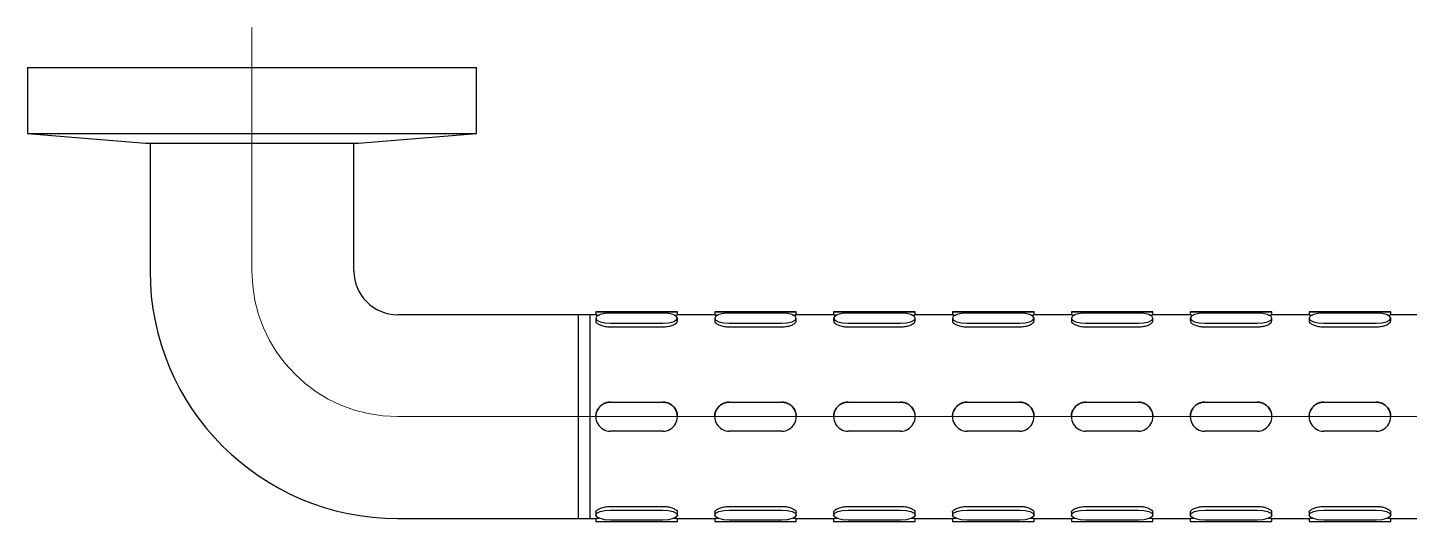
# Model space of a CAD drawing. Extents: x 13 to 1049, y 29 to 427.
# Drawn here: x 49.31 to 96.73, y 215.37 to 232.34 of the extents above; entities that cross this region are included whole.
import ezdxf

# ---------------------------------------------------------------- set-up
doc = ezdxf.new("R2010")
doc.units = 0
doc.header["$LTSCALE"] = 23.1
doc.header["$MEASUREMENT"] = 0
doc.linetypes.add('CENTERX2', pattern=[20.32, 12.7, -2.54, 2.54, -2.54])
doc.layers.get('0').update_dxf_attribs({"linetype": 'CONTINUOUS'})
doc.layers.add('中心线层', color=1, linetype='CENTERX2', lineweight=25)

msp = doc.modelspace()

# ---------------------------------------------------------------- linework, layer by layer
at = {"color": 7, "linetype": 'Continuous', "lineweight": 25}
for p, q in [((49.30829, 230.97524), (49.30829, 228.69821)), ((49.30829, 230.97524), (57.00829, 230.97524)), ((57.00829, 230.97524), (64.70829, 230.97524)), ((64.70829, 228.69821), (64.70829, 230.97524)), ((49.30829, 228.69821), (53.35829, 228.37524)), ((49.30829, 228.69821), (57.00829, 228.69821)), ((57.00829, 228.69821), (64.70829, 228.69821)), ((60.65829, 228.37524), (64.70829, 228.69821)), ((53.35829, 228.37524), (57.00829, 228.37524)), ((53.50829, 228.37524), (53.50829, 223.97524)), ((57.00829, 228.37524), (60.65829, 228.37524)), ((60.50829, 223.97524), (60.50829, 228.37524)), ((68.20829, 222.47524), (62.00829, 222.47524)), ((68.60829, 222.47524), (68.20829, 222.47524)), ((68.20829, 215.47524), (68.20829, 222.47524)), ((68.8147, 222.47524), (68.60829, 222.47524)), ((68.60829, 215.47524), (68.60829, 222.47524)), ((68.80829, 222.57524), (68.80829, 222.47436)), ((71.10829, 222.57562), (69.30829, 222.57562)), ((69.30829, 222.57486), (71.10829, 222.57486)), ((71.10829, 222.52857), (69.30829, 222.52857)), ((72.8947, 222.47524), (71.60218, 222.47524)), ((71.60829, 222.47436), (71.60829, 222.57524)), ((72.88829, 222.57524), (72.88829, 222.47436)), ((75.18829, 222.57562), (73.38829, 222.57562)), ((73.38829, 222.57486), (75.18829, 222.57486)), ((75.18829, 222.52857), (73.38829, 222.52857)), ((76.9747, 222.47524), (75.68218, 222.47524)), ((75.68829, 222.47436), (75.68829, 222.57524)), ((76.96829, 222.57524), (76.96829, 222.47436)), ((79.26829, 222.57562), (77.46829, 222.57562)), ((77.46829, 222.57486), (79.26829, 222.57486)), ((79.26829, 222.52857), (77.46829, 222.52857)), ((81.0547, 222.47524), (79.76218, 222.47524)), ((79.76829, 222.47436), (79.76829, 222.57524)), ((81.04829, 222.57524), (81.04829, 222.47436)), ((83.34829, 222.57562), (81.54829, 222.57562)), ((81.54829, 222.57486), (83.34829, 222.57486)), ((83.34829, 222.52857), (81.54829, 222.52857)), ((85.1347, 222.47524), (83.84218, 222.47524)), ((83.84829, 222.47436), (83.84829, 222.57524)), ((85.12829, 222.57524), (85.12829, 222.47436)), ((87.42829, 222.57562), (85.62829, 222.57562)), ((85.62829, 222.57486), (87.42829, 222.57486)), ((87.42829, 222.52857), (85.62829, 222.52857)), ((89.2147, 222.47524), (87.92218, 222.47524)), ((87.92829, 222.47436), (87.92829, 222.57524)), ((89.20829, 222.57524), (89.20829, 222.47436)), ((91.50829, 222.57562), (89.70829, 222.57562)), ((89.70829, 222.57486), (91.50829, 222.57486)), ((91.50829, 222.52857), (89.70829, 222.52857)), ((93.2947, 222.47524), (92.00218, 222.47524)), ((92.00829, 222.47436), (92.00829, 222.57524)), ((93.28829, 222.57524), (93.28829, 222.47436)), ((95.58829, 222.57562), (93.78829, 222.57562)), ((93.78829, 222.57486), (95.58829, 222.57486)), ((95.58829, 222.52857), (93.78829, 222.52857)), ((97.3747, 222.47524), (96.08218, 222.47524)), ((96.08829, 222.47436), (96.08829, 222.57524)), ((68.80829, 222.3572), (68.80829, 222.26243)), ((69.30829, 222.18584), (71.10829, 222.18584)), ((69.30829, 222.05817), (71.10829, 222.05817)), ((71.60829, 222.26243), (71.60829, 222.3572)), ((72.88829, 222.3572), (72.88829, 222.26243)), ((73.38829, 222.18584), (75.18829, 222.18584)), ((73.38829, 222.05817), (75.18829, 222.05817)), ((75.68829, 222.26243), (75.68829, 222.3572)), ((76.96829, 222.3572), (76.96829, 222.26243)), ((77.46829, 222.18584), (79.26829, 222.18584)), ((77.46829, 222.05817), (79.26829, 222.05817)), ((79.76829, 222.26243), (79.76829, 222.3572)), ((81.04829, 222.3572), (81.04829, 222.26243)), ((81.54829, 222.18584), (83.34829, 222.18584)), ((81.54829, 222.05817), (83.34829, 222.05817)), ((83.84829, 222.26243), (83.84829, 222.3572)), ((85.12829, 222.3572), (85.12829, 222.26243)), ((85.62829, 222.18584), (87.42829, 222.18584)), ((85.62829, 222.05817), (87.42829, 222.05817)), ((87.92829, 222.26243), (87.92829, 222.3572)), ((89.20829, 222.3572), (89.20829, 222.26243)), ((89.70829, 222.18584), (91.50829, 222.18584)), ((89.70829, 222.05817), (91.50829, 222.05817)), ((92.00829, 222.26243), (92.00829, 222.3572)), ((93.28829, 222.3572), (93.28829, 222.26243)), ((93.78829, 222.18584), (95.58829, 222.18584)), ((93.78829, 222.05817), (95.58829, 222.05817)), ((96.08829, 222.26243), (96.08829, 222.3572)), ((69.30829, 219.47263), (71.10829, 219.47263)), ((69.30829, 219.47252), (71.10829, 219.47252)), ((73.38829, 219.47263), (75.18829, 219.47263)), ((73.38829, 219.47252), (75.18829, 219.47252)), ((77.46829, 219.47263), (79.26829, 219.47263)), ((77.46829, 219.47252), (79.26829, 219.47252)), ((81.54829, 219.47263), (83.34829, 219.47263)), ((81.54829, 219.47252), (83.34829, 219.47252)), ((85.62829, 219.47263), (87.42829, 219.47263)), ((85.62829, 219.47252), (87.42829, 219.47252)), ((89.70829, 219.47263), (91.50829, 219.47263)), ((89.70829, 219.47252), (91.50829, 219.47252)), ((93.78829, 219.47263), (95.58829, 219.47263)), ((93.78829, 219.47252), (95.58829, 219.47252)), ((68.80829, 218.9726), (68.80829, 218.97252)), ((71.60829, 218.97252), (71.60829, 218.9726)), ((72.88829, 218.9726), (72.88829, 218.97252)), ((75.68829, 218.97252), (75.68829, 218.9726)), ((76.96829, 218.9726), (76.96829, 218.97252)), ((79.76829, 218.97252), (79.76829, 218.9726)), ((81.04829, 218.9726), (81.04829, 218.97252)), ((83.84829, 218.97252), (83.84829, 218.9726)), ((85.12829, 218.9726), (85.12829, 218.97252)), ((87.92829, 218.97252), (87.92829, 218.9726)), ((89.20829, 218.9726), (89.20829, 218.97252)), ((92.00829, 218.97252), (92.00829, 218.9726)), ((93.28829, 218.9726), (93.28829, 218.97252)), ((96.08829, 218.97252), (96.08829, 218.9726)), ((71.10829, 218.47252), (69.30829, 218.47252)), ((75.18829, 218.47252), (73.38829, 218.47252)), ((79.26829, 218.47252), (77.46829, 218.47252)), ((83.34829, 218.47252), (81.54829, 218.47252)), ((87.42829, 218.47252), (85.62829, 218.47252)), ((91.50829, 218.47252), (89.70829, 218.47252)), ((95.58829, 218.47252), (93.78829, 218.47252)), ((69.30829, 215.88981), (71.10829, 215.88981)), ((69.30829, 215.76207), (71.10829, 215.76207)), ((73.38829, 215.88981), (75.18829, 215.88981)), ((73.38829, 215.76207), (75.18829, 215.76207)), ((77.46829, 215.88981), (79.26829, 215.88981)), ((77.46829, 215.76207), (79.26829, 215.76207)), ((81.54829, 215.88981), (83.34829, 215.88981)), ((81.54829, 215.76207), (83.34829, 215.76207)), ((85.62829, 215.88981), (87.42829, 215.88981)), ((85.62829, 215.76207), (87.42829, 215.76207)), ((89.70829, 215.88981), (91.50829, 215.88981)), ((89.70829, 215.76207), (91.50829, 215.76207)), ((93.78829, 215.88981), (95.58829, 215.88981)), ((93.78829, 215.76207), (95.58829, 215.76207)), ((62.00829, 215.47524), (68.20829, 215.47524)), ((68.20829, 215.47524), (68.60829, 215.47524)), ((68.60829, 215.47524), (68.8144, 215.47524)), ((68.80829, 215.68624), (68.80829, 215.59142)), ((68.80829, 215.47612), (68.80829, 215.37524)), ((71.10829, 215.42076), (69.30829, 215.42076)), ((69.30829, 215.37486), (71.10829, 215.37486)), ((71.60188, 215.47524), (72.8944, 215.47524)), ((71.60829, 215.59142), (71.60829, 215.68624)), ((71.60829, 215.37524), (71.60829, 215.47612)), ((72.88829, 215.68624), (72.88829, 215.59142)), ((72.88829, 215.47612), (72.88829, 215.37524)), ((75.18829, 215.42076), (73.38829, 215.42076)), ((73.38829, 215.37486), (75.18829, 215.37486)), ((75.68188, 215.47524), (76.9744, 215.47524)), ((75.68829, 215.59142), (75.68829, 215.68624)), ((75.68829, 215.37524), (75.68829, 215.47612)), ((76.96829, 215.68624), (76.96829, 215.59142)), ((76.96829, 215.47612), (76.96829, 215.37524)), ((79.26829, 215.42076), (77.46829, 215.42076)), ((77.46829, 215.37486), (79.26829, 215.37486)), ((79.76188, 215.47524), (81.0544, 215.47524)), ((79.76829, 215.59142), (79.76829, 215.68624)), ((79.76829, 215.37524), (79.76829, 215.47612)), ((81.04829, 215.68624), (81.04829, 215.59142)), ((81.04829, 215.47612), (81.04829, 215.37524)), ((83.34829, 215.42076), (81.54829, 215.42076)), ((81.54829, 215.37486), (83.34829, 215.37486)), ((83.84188, 215.47524), (85.1344, 215.47524)), ((83.84829, 215.59142), (83.84829, 215.68624)), ((83.84829, 215.37524), (83.84829, 215.47612)), ((85.12829, 215.68624), (85.12829, 215.59142)), ((85.12829, 215.47612), (85.12829, 215.37524)), ((87.42829, 215.42076), (85.62829, 215.42076)), ((85.62829, 215.37486), (87.42829, 215.37486)), ((87.92188, 215.47524), (89.2144, 215.47524)), ((87.92829, 215.59142), (87.92829, 215.68624)), ((87.92829, 215.37524), (87.92829, 215.47612)), ((89.20829, 215.68624), (89.20829, 215.59142)), ((89.20829, 215.47612), (89.20829, 215.37524)), ((91.50829, 215.42076), (89.70829, 215.42076)), ((89.70829, 215.37486), (91.50829, 215.37486)), ((92.00188, 215.47524), (93.2944, 215.47524)), ((92.00829, 215.59142), (92.00829, 215.68624)), ((92.00829, 215.37524), (92.00829, 215.47612)), ((93.28829, 215.68624), (93.28829, 215.59142)), ((93.28829, 215.47612), (93.28829, 215.37524)), ((95.58829, 215.42076), (93.78829, 215.42076)), ((93.78829, 215.37486), (95.58829, 215.37486)), ((96.08188, 215.47524), (97.3744, 215.47524)), ((96.08829, 215.59142), (96.08829, 215.68624)), ((96.08829, 215.37524), (96.08829, 215.47612))]:
    msp.add_line(p, q, dxfattribs=at)
at = {"color": 7, "linetype": 'Continuous', "lineweight": 25, "flags": 128}
for points in [[(69.30829, 222.57562), (69.11695, 222.57559), (68.95474, 222.57551), (68.84635, 222.57538), (68.80829, 222.57524), (68.84635, 222.57509), (68.95474, 222.57497), (69.11695, 222.57489), (69.30829, 222.57486)], [(69.30829, 222.52857), (69.11695, 222.51552), (68.95474, 222.47838), (68.84635, 222.42278), (68.80829, 222.3572), (68.84635, 222.29163), (68.95474, 222.23603), (69.11695, 222.19888), (69.30829, 222.18584)], [(71.10829, 222.57486), (71.29963, 222.57489), (71.46184, 222.57497), (71.57023, 222.57509), (71.60829, 222.57524), (71.57023, 222.57538), (71.46184, 222.57551), (71.29963, 222.57559), (71.10829, 222.57562)], [(71.10829, 222.18584), (71.29963, 222.19888), (71.46184, 222.23603), (71.57023, 222.29163), (71.60829, 222.3572), (71.57023, 222.42278), (71.46184, 222.47838), (71.29963, 222.51552), (71.10829, 222.52857)], [(73.38829, 222.57562), (73.19695, 222.57559), (73.03474, 222.57551), (72.92635, 222.57538), (72.88829, 222.57524), (72.92635, 222.57509), (73.03474, 222.57497), (73.19695, 222.57489), (73.38829, 222.57486)], [(73.38829, 222.52857), (73.19695, 222.51552), (73.03474, 222.47838), (72.92635, 222.42278), (72.88829, 222.3572), (72.92635, 222.29163), (73.03474, 222.23603), (73.19695, 222.19888), (73.38829, 222.18584)], [(75.18829, 222.57486), (75.37963, 222.57489), (75.54184, 222.57497), (75.65023, 222.57509), (75.68829, 222.57524), (75.65023, 222.57538), (75.54184, 222.57551), (75.37963, 222.57559), (75.18829, 222.57562)], [(75.18829, 222.18584), (75.37963, 222.19888), (75.54184, 222.23603), (75.65023, 222.29163), (75.68829, 222.3572), (75.65023, 222.42278), (75.54184, 222.47838), (75.37963, 222.51552), (75.18829, 222.52857)], [(77.46829, 222.57562), (77.27695, 222.57559), (77.11474, 222.57551), (77.00635, 222.57538), (76.96829, 222.57524), (77.00635, 222.57509), (77.11474, 222.57497), (77.27695, 222.57489), (77.46829, 222.57486)], [(77.46829, 222.52857), (77.27695, 222.51552), (77.11474, 222.47838), (77.00635, 222.42278), (76.96829, 222.3572), (77.00635, 222.29163), (77.11474, 222.23603), (77.27695, 222.19888), (77.46829, 222.18584)], [(79.26829, 222.57486), (79.45963, 222.57489), (79.62184, 222.57497), (79.73023, 222.57509), (79.76829, 222.57524), (79.73023, 222.57538), (79.62184, 222.57551), (79.45963, 222.57559), (79.26829, 222.57562)], [(79.26829, 222.18584), (79.45963, 222.19888), (79.62184, 222.23603), (79.73023, 222.29163), (79.76829, 222.3572), (79.73023, 222.42278), (79.62184, 222.47838), (79.45963, 222.51552), (79.26829, 222.52857)], [(81.54829, 222.57562), (81.35695, 222.57559), (81.19474, 222.57551), (81.08635, 222.57538), (81.04829, 222.57524), (81.08635, 222.57509), (81.19474, 222.57497), (81.35695, 222.57489), (81.54829, 222.57486)], [(81.54829, 222.52857), (81.35695, 222.51552), (81.19474, 222.47838), (81.08635, 222.42278), (81.04829, 222.3572), (81.08635, 222.29163), (81.19474, 222.23603), (81.35695, 222.19888), (81.54829, 222.18584)], [(83.34829, 222.57486), (83.53963, 222.57489), (83.70184, 222.57497), (83.81023, 222.57509), (83.84829, 222.57524), (83.81023, 222.57538), (83.70184, 222.57551), (83.53963, 222.57559), (83.34829, 222.57562)], [(83.34829, 222.18584), (83.53963, 222.19888), (83.70184, 222.23603), (83.81023, 222.29163), (83.84829, 222.3572), (83.81023, 222.42278), (83.70184, 222.47838), (83.53963, 222.51552), (83.34829, 222.52857)], [(85.62829, 222.57562), (85.43695, 222.57559), (85.27474, 222.57551), (85.16635, 222.57538), (85.12829, 222.57524), (85.16635, 222.57509), (85.27474, 222.57497), (85.43695, 222.57489), (85.62829, 222.57486)], [(85.62829, 222.52857), (85.43695, 222.51552), (85.27474, 222.47838), (85.16635, 222.42278), (85.12829, 222.3572), (85.16635, 222.29163), (85.27474, 222.23603), (85.43695, 222.19888), (85.62829, 222.18584)], [(87.42829, 222.57486), (87.61963, 222.57489), (87.78184, 222.57497), (87.89023, 222.57509), (87.92829, 222.57524), (87.89023, 222.57538), (87.78184, 222.57551), (87.61963, 222.57559), (87.42829, 222.57562)], [(87.42829, 222.18584), (87.61963, 222.19888), (87.78184, 222.23603), (87.89023, 222.29163), (87.92829, 222.3572), (87.89023, 222.42278), (87.78184, 222.47838), (87.61963, 222.51552), (87.42829, 222.52857)], [(89.70829, 222.57562), (89.51695, 222.57559), (89.35474, 222.57551), (89.24635, 222.57538), (89.20829, 222.57524), (89.24635, 222.57509), (89.35474, 222.57497), (89.51695, 222.57489), (89.70829, 222.57486)], [(89.70829, 222.52857), (89.51695, 222.51552), (89.35474, 222.47838), (89.24635, 222.42278), (89.20829, 222.3572), (89.24635, 222.29163), (89.35474, 222.23603), (89.51695, 222.19888), (89.70829, 222.18584)], [(91.50829, 222.57486), (91.69963, 222.57489), (91.86184, 222.57497), (91.97023, 222.57509), (92.00829, 222.57524), (91.97023, 222.57538), (91.86184, 222.57551), (91.69963, 222.57559), (91.50829, 222.57562)], [(91.50829, 222.18584), (91.69963, 222.19888), (91.86184, 222.23603), (91.97023, 222.29163), (92.00829, 222.3572), (91.97023, 222.42278), (91.86184, 222.47838), (91.69963, 222.51552), (91.50829, 222.52857)], [(93.78829, 222.57562), (93.59695, 222.57559), (93.43474, 222.57551), (93.32635, 222.57538), (93.28829, 222.57524), (93.32635, 222.57509), (93.43474, 222.57497), (93.59695, 222.57489), (93.78829, 222.57486)], [(93.78829, 222.52857), (93.59695, 222.51552), (93.43474, 222.47838), (93.32635, 222.42278), (93.28829, 222.3572), (93.32635, 222.29163), (93.43474, 222.23603), (93.59695, 222.19888), (93.78829, 222.18584)], [(95.58829, 222.57486), (95.77963, 222.57489), (95.94184, 222.57497), (96.05023, 222.57509), (96.08829, 222.57524), (96.05023, 222.57538), (95.94184, 222.57551), (95.77963, 222.57559), (95.58829, 222.57562)], [(95.58829, 222.18584), (95.77963, 222.19888), (95.94184, 222.23603), (96.05023, 222.29163), (96.08829, 222.3572), (96.05023, 222.42278), (95.94184, 222.47838), (95.77963, 222.51552), (95.58829, 222.52857)], [(69.30829, 215.42076), (69.11695, 215.43375), (68.95474, 215.47075), (68.84635, 215.52611), (68.80829, 215.59142), (68.84635, 215.65673), (68.95474, 215.71209), (69.11695, 215.74908), (69.30829, 215.76207)], [(71.10829, 215.76207), (71.29963, 215.74908), (71.46184, 215.71209), (71.57023, 215.65673), (71.60829, 215.59142), (71.57023, 215.52611), (71.46184, 215.47075), (71.29963, 215.43375), (71.10829, 215.42076)], [(73.38829, 215.42076), (73.19695, 215.43375), (73.03474, 215.47075), (72.92635, 215.52611), (72.88829, 215.59142), (72.92635, 215.65673), (73.03474, 215.71209), (73.19695, 215.74908), (73.38829, 215.76207)], [(75.18829, 215.76207), (75.37963, 215.74908), (75.54184, 215.71209), (75.65023, 215.65673), (75.68829, 215.59142), (75.65023, 215.52611), (75.54184, 215.47075), (75.37963, 215.43375), (75.18829, 215.42076)], [(77.46829, 215.42076), (77.27695, 215.43375), (77.11474, 215.47075), (77.00635, 215.52611), (76.96829, 215.59142), (77.00635, 215.65673), (77.11474, 215.71209), (77.27695, 215.74908), (77.46829, 215.76207)], [(79.26829, 215.76207), (79.45963, 215.74908), (79.62184, 215.71209), (79.73023, 215.65673), (79.76829, 215.59142), (79.73023, 215.52611), (79.62184, 215.47075), (79.45963, 215.43375), (79.26829, 215.42076)], [(81.54829, 215.42076), (81.35695, 215.43375), (81.19474, 215.47075), (81.08635, 215.52611), (81.04829, 215.59142), (81.08635, 215.65673), (81.19474, 215.71209), (81.35695, 215.74908), (81.54829, 215.76207)], [(83.34829, 215.76207), (83.53963, 215.74908), (83.70184, 215.71209), (83.81023, 215.65673), (83.84829, 215.59142), (83.81023, 215.52611), (83.70184, 215.47075), (83.53963, 215.43375), (83.34829, 215.42076)], [(85.62829, 215.42076), (85.43695, 215.43375), (85.27474, 215.47075), (85.16635, 215.52611), (85.12829, 215.59142), (85.16635, 215.65673), (85.27474, 215.71209), (85.43695, 215.74908), (85.62829, 215.76207)], [(87.42829, 215.76207), (87.61963, 215.74908), (87.78184, 215.71209), (87.89023, 215.65673), (87.92829, 215.59142), (87.89023, 215.52611), (87.78184, 215.47075), (87.61963, 215.43375), (87.42829, 215.42076)], [(89.70829, 215.42076), (89.51695, 215.43375), (89.35474, 215.47075), (89.24635, 215.52611), (89.20829, 215.59142), (89.24635, 215.65673), (89.35474, 215.71209), (89.51695, 215.74908), (89.70829, 215.76207)], [(91.50829, 215.76207), (91.69963, 215.74908), (91.86184, 215.71209), (91.97023, 215.65673), (92.00829, 215.59142), (91.97023, 215.52611), (91.86184, 215.47075), (91.69963, 215.43375), (91.50829, 215.42076)], [(93.78829, 215.42076), (93.59695, 215.43375), (93.43474, 215.47075), (93.32635, 215.52611), (93.28829, 215.59142), (93.32635, 215.65673), (93.43474, 215.71209), (93.59695, 215.74908), (93.78829, 215.76207)], [(95.58829, 215.76207), (95.77963, 215.74908), (95.94184, 215.71209), (96.05023, 215.65673), (96.08829, 215.59142), (96.05023, 215.52611), (95.94184, 215.47075), (95.77963, 215.43375), (95.58829, 215.42076)]]:
    msp.add_lwpolyline(points, dxfattribs=at)
at = {"color": 7, "linetype": 'Continuous', "lineweight": 25}
for centre, radius, start, end in [((62.00829, 223.97524), 8.5, 180, 270), ((62.00829, 223.97524), 1.5, 180, 270), ((69.30829, 218.97252), 0.5, 89.999987, 270.000013), ((71.10829, 218.97252), 0.5, 269.999987, 90.000013), ((73.38829, 218.97252), 0.5, 89.999987, 270.000013), ((75.18829, 218.97252), 0.5, 269.999987, 90.000013), ((77.46829, 218.97252), 0.5, 89.999987, 270.000013), ((79.26829, 218.97252), 0.5, 269.999987, 90.000013), ((81.54829, 218.97252), 0.5, 89.999987, 270.000013), ((83.34829, 218.97252), 0.5, 269.999987, 90.000013), ((85.62829, 218.97252), 0.5, 89.999987, 270.000013), ((87.42829, 218.97252), 0.5, 269.999987, 90.000013), ((89.70829, 218.97252), 0.5, 89.999987, 270.000013), ((91.50829, 218.97252), 0.5, 269.999987, 90.000013), ((93.78829, 218.97252), 0.5, 89.999987, 270.000013), ((95.58829, 218.97252), 0.5, 269.999987, 90.000013), ((69.18329, 381.07925), 165.70443, 269.8703358, 270.0432213), ((71.23329, 381.07925), 165.70443, 269.9567787, 270.1296642), ((73.26329, 381.07925), 165.70443, 269.8703358, 270.0432213), ((75.31329, 381.07925), 165.70443, 269.9567787, 270.1296642), ((77.34329, 381.07925), 165.70443, 269.8703358, 270.0432213), ((79.39329, 381.07925), 165.70443, 269.9567787, 270.1296642), ((81.42329, 381.07925), 165.70443, 269.8703358, 270.0432213), ((83.47329, 381.07925), 165.70443, 269.9567787, 270.1296642), ((85.50329, 381.07925), 165.70443, 269.8703358, 270.0432213), ((87.55329, 381.07925), 165.70443, 269.9567787, 270.1296642), ((89.58329, 381.07925), 165.70443, 269.8703358, 270.0432213), ((91.63329, 381.07925), 165.70443, 269.9567787, 270.1296642), ((93.66329, 381.07925), 165.70443, 269.8703358, 270.0432213), ((95.71329, 381.07925), 165.70443, 269.9567787, 270.1296642)]:
    msp.add_arc(centre, radius, start, end, dxfattribs=at)
for points, knots in [([(68.8147, 222.47433), (68.81291, 222.47458), (68.80599, 222.47552), (68.84123, 222.47005), (68.89783, 222.46362), (68.92043, 222.46105)], [0, 0, 0, 0, 0.17362941, 0.66995635, 1, 1, 1, 1]), ([(71.49402, 222.46091), (71.50677, 222.46223), (71.55847, 222.46759), (71.60126, 222.47425), (71.60192, 222.47434), (71.60218, 222.47438)], [0, 0, 0, 0, 0.16307684, 0.66137343, 1, 1, 1, 1]), ([(72.8947, 222.47433), (72.89291, 222.47458), (72.88599, 222.47552), (72.92123, 222.47005), (72.97783, 222.46362), (73.00043, 222.46105)], [0, 0, 0, 0, 0.17362941, 0.66995635, 1, 1, 1, 1]), ([(75.57402, 222.46091), (75.58677, 222.46223), (75.63847, 222.46759), (75.68126, 222.47425), (75.68192, 222.47434), (75.68218, 222.47438)], [0, 0, 0, 0, 0.16307684, 0.661373429, 1, 1, 1, 1]), ([(76.9747, 222.47433), (76.97291, 222.47458), (76.96599, 222.47552), (77.00123, 222.47005), (77.05783, 222.46362), (77.08043, 222.46105)], [0, 0, 0, 0, 0.17362941, 0.66995635, 1, 1, 1, 1]), ([(79.65402, 222.46091), (79.66677, 222.46223), (79.71847, 222.46759), (79.76126, 222.47425), (79.76192, 222.47434), (79.76218, 222.47438)], [0, 0, 0, 0, 0.16307684, 0.661373429, 1, 1, 1, 1]), ([(81.0547, 222.47433), (81.05291, 222.47458), (81.04599, 222.47552), (81.08123, 222.47005), (81.13783, 222.46362), (81.16043, 222.46105)], [0, 0, 0, 0, 0.17362941, 0.66995635, 1, 1, 1, 1]), ([(83.73402, 222.46091), (83.74677, 222.46223), (83.79847, 222.46759), (83.84126, 222.47425), (83.84192, 222.47434), (83.84218, 222.47438)], [0, 0, 0, 0, 0.16307684, 0.66137343, 1, 1, 1, 1]), ([(85.1347, 222.47433), (85.13291, 222.47458), (85.12599, 222.47552), (85.16123, 222.47005), (85.21783, 222.46362), (85.24043, 222.46105)], [0, 0, 0, 0, 0.17362941, 0.66995635, 1, 1, 1, 1]), ([(87.81402, 222.46091), (87.82677, 222.46223), (87.87847, 222.46759), (87.92126, 222.47425), (87.92192, 222.47434), (87.92218, 222.47438)], [0, 0, 0, 0, 0.16307684, 0.661373429, 1, 1, 1, 1]), ([(89.2147, 222.47433), (89.21291, 222.47458), (89.20599, 222.47552), (89.24123, 222.47005), (89.29783, 222.46362), (89.32043, 222.46105)], [0, 0, 0, 0, 0.17362941, 0.66995635, 1, 1, 1, 1]), ([(91.89402, 222.46091), (91.90677, 222.46223), (91.95847, 222.46759), (92.00126, 222.47425), (92.00192, 222.47434), (92.00218, 222.47438)], [0, 0, 0, 0, 0.16307684, 0.66137343, 1, 1, 1, 1]), ([(93.2947, 222.47433), (93.29291, 222.47458), (93.28599, 222.47552), (93.32123, 222.47005), (93.37783, 222.46362), (93.40043, 222.46105)], [0, 0, 0, 0, 0.17362941, 0.66995635, 1, 1, 1, 1]), ([(95.97402, 222.46091), (95.98677, 222.46223), (96.03847, 222.46759), (96.08126, 222.47425), (96.08192, 222.47434), (96.08218, 222.47438)], [0, 0, 0, 0, 0.16307684, 0.66137343, 1, 1, 1, 1]), ([(68.81453, 222.26231), (68.8128, 222.25623), (68.80586, 222.23185), (68.85107, 222.18226), (68.94568, 222.12379), (69.08511, 222.07836), (69.21375, 222.05977), (69.2891, 222.0585), (69.30829, 222.05817)], [0, 0, 0, 0, 0.07049632, 0.28294968, 0.49615414, 0.71125472, 0.92647591, 1, 1, 1, 1]), ([(71.10829, 222.05817), (71.16416, 222.06081), (71.2759, 222.06607), (71.42535, 222.10592), (71.53767, 222.16067), (71.60208, 222.21728), (71.60206, 222.24962), (71.60205, 222.26255)], [0, 0, 0, 0, 0.21324843, 0.42644388, 0.64101168, 0.85649491, 1, 1, 1, 1]), ([(72.89453, 222.26231), (72.8928, 222.25623), (72.88586, 222.23185), (72.93107, 222.18226), (73.02568, 222.12379), (73.16511, 222.07836), (73.29375, 222.05977), (73.3691, 222.0585), (73.38829, 222.05817)], [0, 0, 0, 0, 0.07049632, 0.28294968, 0.49615414, 0.71125472, 0.92647591, 1, 1, 1, 1]), ([(75.18829, 222.05817), (75.24416, 222.06081), (75.3559, 222.06607), (75.50535, 222.10592), (75.61767, 222.16067), (75.68208, 222.21728), (75.68206, 222.24962), (75.68205, 222.26255)], [0, 0, 0, 0, 0.21324843, 0.42644388, 0.64101168, 0.85649491, 1, 1, 1, 1]), ([(76.97453, 222.26231), (76.9728, 222.25623), (76.96586, 222.23185), (77.01107, 222.18226), (77.10568, 222.12379), (77.24511, 222.07836), (77.37375, 222.05977), (77.4491, 222.0585), (77.46829, 222.05817)], [0, 0, 0, 0, 0.07049632, 0.28294968, 0.49615414, 0.71125472, 0.92647591, 1, 1, 1, 1]), ([(79.26829, 222.05817), (79.32416, 222.06081), (79.4359, 222.06607), (79.58535, 222.10592), (79.69767, 222.16067), (79.76208, 222.21728), (79.76206, 222.24962), (79.76205, 222.26255)], [0, 0, 0, 0, 0.21324843, 0.42644388, 0.64101168, 0.85649491, 1, 1, 1, 1]), ([(81.05453, 222.26231), (81.0528, 222.25623), (81.04586, 222.23185), (81.09107, 222.18226), (81.18568, 222.12379), (81.32511, 222.07836), (81.45375, 222.05977), (81.5291, 222.0585), (81.54829, 222.05817)], [0, 0, 0, 0, 0.07049632, 0.28294968, 0.49615414, 0.71125472, 0.92647591, 1, 1, 1, 1]), ([(83.34829, 222.05817), (83.40416, 222.06081), (83.5159, 222.06607), (83.66535, 222.10592), (83.77767, 222.16067), (83.84208, 222.21728), (83.84206, 222.24962), (83.84205, 222.26255)], [0, 0, 0, 0, 0.21324843, 0.42644388, 0.64101168, 0.85649491, 1, 1, 1, 1]), ([(85.13453, 222.26231), (85.1328, 222.25623), (85.12586, 222.23185), (85.17107, 222.18226), (85.26568, 222.12379), (85.40511, 222.07836), (85.53375, 222.05977), (85.6091, 222.0585), (85.62829, 222.05817)], [0, 0, 0, 0, 0.07049632, 0.28294968, 0.49615414, 0.71125472, 0.92647591, 1, 1, 1, 1]), ([(87.42829, 222.05817), (87.48416, 222.06081), (87.5959, 222.06607), (87.74535, 222.10592), (87.85767, 222.16067), (87.92208, 222.21728), (87.92206, 222.24962), (87.92205, 222.26255)], [0, 0, 0, 0, 0.21324843, 0.42644388, 0.64101168, 0.85649491, 1, 1, 1, 1]), ([(89.21453, 222.26231), (89.2128, 222.25623), (89.20586, 222.23185), (89.25107, 222.18226), (89.34568, 222.12379), (89.48511, 222.07836), (89.61375, 222.05977), (89.6891, 222.0585), (89.70829, 222.05817)], [0, 0, 0, 0, 0.07049632, 0.28294968, 0.49615414, 0.71125472, 0.92647591, 1, 1, 1, 1]), ([(91.50829, 222.05817), (91.56416, 222.06081), (91.6759, 222.06607), (91.82535, 222.10592), (91.93767, 222.16067), (92.00208, 222.21728), (92.00206, 222.24962), (92.00205, 222.26255)], [0, 0, 0, 0, 0.21324843, 0.42644388, 0.64101168, 0.85649491, 1, 1, 1, 1]), ([(93.29453, 222.26231), (93.2928, 222.25623), (93.28586, 222.23185), (93.33107, 222.18226), (93.42568, 222.12379), (93.56511, 222.07836), (93.69375, 222.05977), (93.7691, 222.0585), (93.78829, 222.05817)], [0, 0, 0, 0, 0.07049632, 0.28294968, 0.49615414, 0.71125472, 0.92647591, 1, 1, 1, 1]), ([(95.58829, 222.05817), (95.64416, 222.06081), (95.7559, 222.06607), (95.90535, 222.10592), (96.01767, 222.16067), (96.08208, 222.21728), (96.08206, 222.24962), (96.08205, 222.26255)], [0, 0, 0, 0, 0.21324843, 0.42644388, 0.64101168, 0.85649491, 1, 1, 1, 1]), ([(68.81453, 218.97296), (68.8128, 218.99135), (68.80586, 219.06517), (68.85107, 219.19219), (68.94568, 219.33124), (69.08511, 219.43036), (69.21375, 219.46928), (69.2891, 219.47195), (69.30829, 219.47263)], [0, 0, 0, 0, 0.07049632, 0.28294968, 0.49615414, 0.71125472, 0.92647591, 1, 1, 1, 1]), ([(71.10829, 219.47263), (71.16416, 219.46715), (71.2759, 219.45621), (71.42535, 219.37101), (71.53767, 219.24503), (71.60208, 219.10431), (71.60206, 219.00996), (71.60205, 218.97224)], [0, 0, 0, 0, 0.21324843, 0.42644388, 0.64101168, 0.85649491, 1, 1, 1, 1]), ([(72.89453, 218.97296), (72.8928, 218.99135), (72.88586, 219.06517), (72.93107, 219.19219), (73.02568, 219.33124), (73.16511, 219.43036), (73.29375, 219.46928), (73.3691, 219.47195), (73.38829, 219.47263)], [0, 0, 0, 0, 0.07049632, 0.28294968, 0.49615414, 0.71125472, 0.92647591, 1, 1, 1, 1]), ([(75.18829, 219.47263), (75.24416, 219.46715), (75.3559, 219.45621), (75.50535, 219.37101), (75.61767, 219.24503), (75.68208, 219.10431), (75.68206, 219.00996), (75.68205, 218.97224)], [0, 0, 0, 0, 0.21324843, 0.42644388, 0.64101168, 0.85649491, 1, 1, 1, 1]), ([(76.97453, 218.97296), (76.9728, 218.99135), (76.96586, 219.06517), (77.01107, 219.19219), (77.10568, 219.33124), (77.24511, 219.43036), (77.37375, 219.46928), (77.4491, 219.47195), (77.46829, 219.47263)], [0, 0, 0, 0, 0.07049632, 0.28294968, 0.49615414, 0.71125472, 0.92647591, 1, 1, 1, 1]), ([(79.26829, 219.47263), (79.32416, 219.46715), (79.4359, 219.45621), (79.58535, 219.37101), (79.69767, 219.24503), (79.76208, 219.10431), (79.76206, 219.00996), (79.76205, 218.97224)], [0, 0, 0, 0, 0.21324843, 0.42644388, 0.64101168, 0.85649491, 1, 1, 1, 1]), ([(81.05453, 218.97296), (81.0528, 218.99135), (81.04586, 219.06517), (81.09107, 219.19219), (81.18568, 219.33124), (81.32511, 219.43036), (81.45375, 219.46928), (81.5291, 219.47195), (81.54829, 219.47263)], [0, 0, 0, 0, 0.07049632, 0.28294968, 0.49615414, 0.71125472, 0.92647591, 1, 1, 1, 1]), ([(83.34829, 219.47263), (83.40416, 219.46715), (83.5159, 219.45621), (83.66535, 219.37101), (83.77767, 219.24503), (83.84208, 219.10431), (83.84206, 219.00996), (83.84205, 218.97224)], [0, 0, 0, 0, 0.21324843, 0.42644388, 0.64101168, 0.85649491, 1, 1, 1, 1]), ([(85.13453, 218.97296), (85.1328, 218.99135), (85.12586, 219.06517), (85.17107, 219.19219), (85.26568, 219.33124), (85.40511, 219.43036), (85.53375, 219.46928), (85.6091, 219.47195), (85.62829, 219.47263)], [0, 0, 0, 0, 0.07049632, 0.28294968, 0.49615414, 0.71125472, 0.92647591, 1, 1, 1, 1]), ([(87.42829, 219.47263), (87.48416, 219.46715), (87.5959, 219.45621), (87.74535, 219.37101), (87.85767, 219.24503), (87.92208, 219.10431), (87.92206, 219.00996), (87.92205, 218.97224)], [0, 0, 0, 0, 0.21324843, 0.42644388, 0.64101168, 0.85649491, 1, 1, 1, 1]), ([(89.21453, 218.97296), (89.2128, 218.99135), (89.20586, 219.06517), (89.25107, 219.19219), (89.34568, 219.33124), (89.48511, 219.43036), (89.61375, 219.46928), (89.6891, 219.47195), (89.70829, 219.47263)], [0, 0, 0, 0, 0.07049632, 0.28294968, 0.49615414, 0.71125472, 0.92647591, 1, 1, 1, 1]), ([(91.50829, 219.47263), (91.56416, 219.46715), (91.6759, 219.45621), (91.82535, 219.37101), (91.93767, 219.24503), (92.00208, 219.10431), (92.00206, 219.00996), (92.00205, 218.97224)], [0, 0, 0, 0, 0.21324843, 0.42644388, 0.64101168, 0.85649491, 1, 1, 1, 1]), ([(93.29453, 218.97296), (93.2928, 218.99135), (93.28586, 219.06517), (93.33107, 219.19219), (93.42568, 219.33124), (93.56511, 219.43036), (93.69375, 219.46928), (93.7691, 219.47195), (93.78829, 219.47263)], [0, 0, 0, 0, 0.07049632, 0.28294968, 0.49615414, 0.71125472, 0.92647591, 1, 1, 1, 1]), ([(95.58829, 219.47263), (95.64416, 219.46715), (95.7559, 219.45621), (95.90535, 219.37101), (96.01767, 219.24503), (96.08208, 219.10431), (96.08206, 219.00996), (96.08205, 218.97224)], [0, 0, 0, 0, 0.21324843, 0.42644388, 0.64101168, 0.85649491, 1, 1, 1, 1]), ([(68.81453, 215.68637), (68.8128, 215.69241), (68.80586, 215.71669), (68.85107, 215.7661), (68.94568, 215.82439), (69.08511, 215.86968), (69.21375, 215.88821), (69.2891, 215.88949), (69.30829, 215.88981)], [0, 0, 0, 0, 0.07049632, 0.28294968, 0.49615414, 0.71125472, 0.92647591, 1, 1, 1, 1]), ([(71.10829, 215.88981), (71.16416, 215.88718), (71.2759, 215.88193), (71.42535, 215.8422), (71.53767, 215.78762), (71.60208, 215.73121), (71.60206, 215.699), (71.60205, 215.68612)], [0, 0, 0, 0, 0.21324843, 0.42644388, 0.64101168, 0.85649491, 1, 1, 1, 1]), ([(72.89453, 215.68637), (72.8928, 215.69241), (72.88586, 215.71669), (72.93107, 215.7661), (73.02568, 215.82439), (73.16511, 215.86968), (73.29375, 215.88821), (73.3691, 215.88949), (73.38829, 215.88981)], [0, 0, 0, 0, 0.07049632, 0.28294968, 0.49615414, 0.71125472, 0.92647591, 1, 1, 1, 1]), ([(75.18829, 215.88981), (75.24416, 215.88718), (75.3559, 215.88193), (75.50535, 215.8422), (75.61767, 215.78762), (75.68208, 215.73121), (75.68206, 215.699), (75.68205, 215.68612)], [0, 0, 0, 0, 0.21324843, 0.42644388, 0.64101168, 0.85649491, 1, 1, 1, 1]), ([(76.97453, 215.68637), (76.9728, 215.69241), (76.96586, 215.71669), (77.01107, 215.7661), (77.10568, 215.82439), (77.24511, 215.86968), (77.37375, 215.88821), (77.4491, 215.88949), (77.46829, 215.88981)], [0, 0, 0, 0, 0.07049632, 0.28294968, 0.49615414, 0.71125472, 0.92647591, 1, 1, 1, 1]), ([(79.26829, 215.88981), (79.32416, 215.88718), (79.4359, 215.88193), (79.58535, 215.8422), (79.69767, 215.78762), (79.76208, 215.73121), (79.76206, 215.699), (79.76205, 215.68612)], [0, 0, 0, 0, 0.21324843, 0.42644388, 0.64101168, 0.85649491, 1, 1, 1, 1]), ([(81.05453, 215.68637), (81.0528, 215.69241), (81.04586, 215.71669), (81.09107, 215.7661), (81.18568, 215.82439), (81.32511, 215.86968), (81.45375, 215.88821), (81.5291, 215.88949), (81.54829, 215.88981)], [0, 0, 0, 0, 0.07049632, 0.28294968, 0.49615414, 0.71125472, 0.92647591, 1, 1, 1, 1]), ([(83.34829, 215.88981), (83.40416, 215.88718), (83.5159, 215.88193), (83.66535, 215.8422), (83.77767, 215.78762), (83.84208, 215.73121), (83.84206, 215.699), (83.84205, 215.68612)], [0, 0, 0, 0, 0.21324843, 0.42644388, 0.64101168, 0.85649491, 1, 1, 1, 1]), ([(85.13453, 215.68637), (85.1328, 215.69241), (85.12586, 215.71669), (85.17107, 215.7661), (85.26568, 215.82439), (85.40511, 215.86968), (85.53375, 215.88821), (85.6091, 215.88949), (85.62829, 215.88981)], [0, 0, 0, 0, 0.07049632, 0.28294968, 0.49615414, 0.71125472, 0.92647591, 1, 1, 1, 1]), ([(87.42829, 215.88981), (87.48416, 215.88718), (87.5959, 215.88193), (87.74535, 215.8422), (87.85767, 215.78762), (87.92208, 215.73121), (87.92206, 215.699), (87.92205, 215.68612)], [0, 0, 0, 0, 0.21324843, 0.42644388, 0.64101168, 0.85649491, 1, 1, 1, 1]), ([(89.21453, 215.68637), (89.2128, 215.69241), (89.20586, 215.71669), (89.25107, 215.7661), (89.34568, 215.82439), (89.48511, 215.86968), (89.61375, 215.88821), (89.6891, 215.88949), (89.70829, 215.88981)], [0, 0, 0, 0, 0.07049632, 0.28294968, 0.49615414, 0.71125472, 0.92647591, 1, 1, 1, 1]), ([(91.50829, 215.88981), (91.56416, 215.88718), (91.6759, 215.88193), (91.82535, 215.8422), (91.93767, 215.78762), (92.00208, 215.73121), (92.00206, 215.699), (92.00205, 215.68612)], [0, 0, 0, 0, 0.21324843, 0.42644388, 0.64101168, 0.85649491, 1, 1, 1, 1]), ([(93.29453, 215.68637), (93.2928, 215.69241), (93.28586, 215.71669), (93.33107, 215.7661), (93.42568, 215.82439), (93.56511, 215.86968), (93.69375, 215.88821), (93.7691, 215.88949), (93.78829, 215.88981)], [0, 0, 0, 0, 0.07049632, 0.28294968, 0.49615414, 0.71125472, 0.92647591, 1, 1, 1, 1]), ([(95.58829, 215.88981), (95.64416, 215.88718), (95.7559, 215.88193), (95.90535, 215.8422), (96.01767, 215.78762), (96.08208, 215.73121), (96.08206, 215.699), (96.08205, 215.68612)], [0, 0, 0, 0, 0.21324843, 0.42644388, 0.64101168, 0.85649491, 1, 1, 1, 1]), ([(68.8144, 215.4761), (68.81281, 215.47586), (68.80624, 215.47486), (68.84093, 215.48008), (68.8969, 215.48634), (68.91894, 215.4888)], [0, 0, 0, 0, 0.16165198, 0.669948297, 1, 1, 1, 1]), ([(71.49571, 215.48893), (71.50786, 215.48769), (71.55889, 215.48248), (71.60079, 215.4761), (71.60157, 215.47613), (71.60188, 215.47615)], [0, 0, 0, 0, 0.159266719, 0.669354467, 1, 1, 1, 1]), ([(72.8944, 215.4761), (72.89281, 215.47586), (72.88624, 215.47486), (72.92093, 215.48008), (72.9769, 215.48634), (72.99894, 215.4888)], [0, 0, 0, 0, 0.16165198, 0.669948297, 1, 1, 1, 1]), ([(75.57571, 215.48893), (75.58786, 215.48769), (75.63889, 215.48248), (75.68079, 215.4761), (75.68157, 215.47613), (75.68188, 215.47615)], [0, 0, 0, 0, 0.15926672, 0.66935447, 1, 1, 1, 1]), ([(76.9744, 215.4761), (76.97281, 215.47586), (76.96624, 215.47486), (77.00093, 215.48008), (77.0569, 215.48634), (77.07894, 215.4888)], [0, 0, 0, 0, 0.16165198, 0.6699483, 1, 1, 1, 1]), ([(79.65571, 215.48893), (79.66786, 215.48769), (79.71889, 215.48248), (79.76079, 215.4761), (79.76157, 215.47613), (79.76188, 215.47615)], [0, 0, 0, 0, 0.15926672, 0.66935447, 1, 1, 1, 1]), ([(81.0544, 215.4761), (81.05281, 215.47586), (81.04624, 215.47486), (81.08093, 215.48008), (81.1369, 215.48634), (81.15894, 215.4888)], [0, 0, 0, 0, 0.16165198, 0.6699483, 1, 1, 1, 1]), ([(83.73571, 215.48893), (83.74786, 215.48769), (83.79889, 215.48248), (83.84079, 215.4761), (83.84157, 215.47613), (83.84188, 215.47615)], [0, 0, 0, 0, 0.15926672, 0.66935447, 1, 1, 1, 1]), ([(85.1344, 215.4761), (85.13281, 215.47586), (85.12624, 215.47486), (85.16093, 215.48008), (85.2169, 215.48634), (85.23894, 215.4888)], [0, 0, 0, 0, 0.16165198, 0.6699483, 1, 1, 1, 1]), ([(87.81571, 215.48893), (87.82786, 215.48769), (87.87889, 215.48248), (87.92079, 215.4761), (87.92157, 215.47613), (87.92188, 215.47615)], [0, 0, 0, 0, 0.15926672, 0.66935447, 1, 1, 1, 1]), ([(89.2144, 215.4761), (89.21281, 215.47586), (89.20624, 215.47486), (89.24093, 215.48008), (89.2969, 215.48634), (89.31894, 215.4888)], [0, 0, 0, 0, 0.16165198, 0.6699483, 1, 1, 1, 1]), ([(91.89571, 215.48893), (91.90786, 215.48769), (91.95889, 215.48248), (92.00079, 215.4761), (92.00157, 215.47613), (92.00188, 215.47615)], [0, 0, 0, 0, 0.15926672, 0.66935447, 1, 1, 1, 1]), ([(93.2944, 215.4761), (93.29281, 215.47586), (93.28624, 215.47486), (93.32093, 215.48008), (93.3769, 215.48634), (93.39894, 215.4888)], [0, 0, 0, 0, 0.16165198, 0.6699483, 1, 1, 1, 1]), ([(95.97571, 215.48893), (95.98786, 215.48769), (96.03889, 215.48248), (96.08079, 215.4761), (96.08157, 215.47613), (96.08188, 215.47615)], [0, 0, 0, 0, 0.15926672, 0.66935447, 1, 1, 1, 1])]:
    msp.add_open_spline(points, degree=3, knots=knots, dxfattribs=at)
at = {"layer": '中心线层', "linetype": 'CENTERX2', "lineweight": 18}
for p, q in [((57.00829, 223.97524), (57.00829, 232.34045)), ((62.00829, 218.97524), (208.37611, 218.97524))]:
    msp.add_line(p, q, dxfattribs=at)
msp.add_arc((62.00829, 223.97524), 5, 180, 270, dxfattribs=at)

doc.saveas('drawing.dxf')
